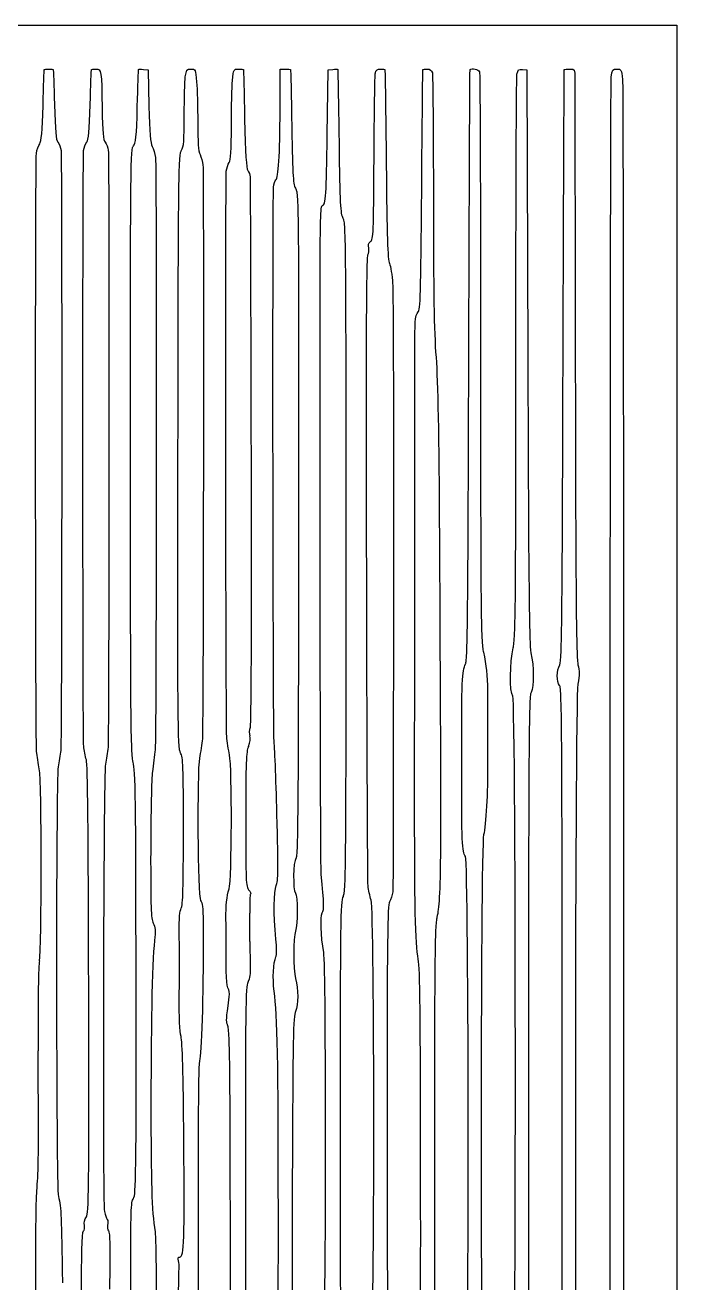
# Model space of a CAD drawing. Header units: millimetres. Extents: x -300 to -95, y 379 to 1124.
# Drawn here: x -197.5 to -95, y 925.9 to 1123.7 of the extents above; entities that cross this region are included whole.
import ezdxf

# ---------------------------------------------------------------- set-up
doc = ezdxf.new("R2010")
doc.units = ezdxf.units.MM
doc.layers.get('0').update_dxf_attribs({"linetype": 'CONTINUOUS'})

msp = doc.modelspace()

# ---------------------------------------------------------------- linework, layer by layer
for p, q in [((-178.87756141077463, 1116.7511434579833), (-178.14995724410795, 1116.6674236004494)), ((-178.14995724410795, 1116.6674236004494), (-178.01009175033354, 1110.9788819337828)), ((-157.40117527694505, 1110.3835573221188), (-157.38000408859062, 1116.7997031554523)), ((-157.38000408859062, 1116.7997031554523), (-156.58625408859064, 1116.799703155452)), ((-149.98213523279637, 1106.4809531554524), (-149.83860394210635, 1116.6674114887855)), ((-149.83860394210635, 1116.6674114887855), (-149.11099977543967, 1116.7511313463194)), ((-119.31031554590714, 1116.7476431871396), (-118.61862649968316, 1116.6674155260068)), ((-118.61862649968316, 1116.6674155260068), (-118.46786050847187, 1071.5559571926738))]:
    msp.add_line(p, q)
msp.add_lwpolyline([(-95.0436905416727, 752.7115202930701), (-299.9499990416705, 752.7115202930702), (-299.9499990416735, 1123.706830709733), (-95.0436905416757, 1123.7068307097327)], close=True)
for centre, major_axis, ratio, start_param, end_param in [((-172.5951030209403, 1003.6787342446648), (10.284736753103434, 8.52762545761259), 0.251110760484165, 5.845002674571843, 6.196659509900065), ((-162.1885386863971, 982.432557516852), (-0.02717485381512002, 3.204487009227232), 0.010932867624303127, 3.636856988876139, 5.242579717343553), ((-194.60863090368971, 944.559884795097), (-0.5721443871112811, 32.10375374628726), 0.018862668221728347, 0.07584120037355331, 0.9806788758829014)]:
    msp.add_ellipse(centre, major_axis=major_axis, ratio=ratio, start_param=start_param, end_param=end_param)
for points in [[(-194.66175622990693, 1111.0851496721252), (-194.57513361027807, 1114.1553918545387), (-194.48583027572403, 1116.6971738840086), (-194.46339947433245, 1116.7335532848977)], [(-194.46339947433245, 1116.7335532848977), (-194.44090407740046, 1116.7699326857867), (-194.12499958724743, 1116.7996991182308), (-193.7611975039141, 1116.7996991182308)], [(-193.7611975039141, 1116.7996991182308), (-193.3973954205808, 1116.7996991182308), (-193.08162012150854, 1116.7699326857867), (-193.05949614893365, 1116.7335532848977)], [(-193.05949614893365, 1116.7335532848977), (-193.03727528304825, 1116.6971738840086), (-192.94805269291967, 1114.2149327938698), (-192.8610586489336, 1111.2174655621193)], [(-187.24888505986303, 1111.217178919409), (-187.1601953829425, 1114.2148116772316), (-187.0708920483885, 1116.697181958451), (-187.05044755986307, 1116.7335613593402)], [(-187.05044755986307, 1116.7335613593402), (-187.03006766687807, 1116.7699407602292), (-186.71789356918111, 1116.7997071926736), (-186.35683679631327, 1116.7997071926736)], [(-186.35683679631327, 1116.7997071926736), (-185.48897956263005, 1116.7997071926736), (-185.45600353927395, 1116.5961464588784), (-185.36734616012353, 1110.6884240493123)], [(-179.83704741846503, 1110.9398621901814), (-179.7462906842528, 1114.0900211676897), (-179.6570034985839, 1116.705098949367), (-179.63860991846505, 1116.7511434579833)], [(-179.63860991846505, 1116.7511434579833), (-179.6200871472655, 1116.7971879665993), (-179.27774693221835, 1116.7971879665993), (-178.87756141077463, 1116.7511434579833)], [(-172.46181929956862, 1109.5528707846943), (-172.46181929956862, 1112.1883123104712), (-172.38448228886716, 1114.8969849929156), (-172.2919491772949, 1115.5721416180274)], [(-172.2919491772949, 1115.5721416180274), (-172.1386962577799, 1116.6900441512407), (-172.05945367863765, 1116.7996950810098), (-171.40472943038733, 1116.7996950810098)], [(-171.40472943038733, 1116.7996950810098), (-170.70005668055015, 1116.7996950810098), (-170.6823575024902, 1116.7594560965838), (-170.51465133081865, 1114.7754000370644)], [(-164.8807574913005, 1115.0137737298949), (-164.71560284347336, 1116.7622821514747), (-164.6962403302491, 1116.7997112298947), (-163.9565890953044, 1116.7997112298947)], [(-163.9565890953044, 1116.7997112298947), (-163.54106213302413, 1116.7997112298947), (-163.18683633854988, 1116.7699447974505), (-163.16939554265144, 1116.7335653965615)], [(-163.16939554265144, 1116.7335653965615), (-163.1519385978679, 1116.6971859956725), (-163.06266756108403, 1113.2029265746417), (-162.97095804265138, 1108.9685435637775)], [(-156.58625408859064, 1116.799703155452), (-156.1496851290366, 1116.799703155452), (-155.77483720830094, 1116.769936723008), (-155.7532138511639, 1116.733557322119)], [(-155.7532138511639, 1116.733557322119), (-155.73152589848647, 1116.69717792123), (-155.64230330835787, 1112.613702204321), (-155.5547763511638, 1107.6591677372598)], [(-149.1109997754397, 1116.7511313463192), (-148.710814253996, 1116.7971758549354), (-148.36288652470725, 1116.7971758549354), (-148.3378396039309, 1116.7511313463192)], [(-148.3378396039309, 1116.7511313463192), (-148.31271193872905, 1116.7050868377032), (-148.22348934860042, 1111.6072552387855), (-148.1394021039308, 1105.422619822119)], [(-142.62814289779476, 1102.8214098955139), (-142.59090356877465, 1109.8546288515074), (-142.4993393903079, 1115.876967973008), (-142.42466694564644, 1116.2043906554522)], [(-142.42466694564644, 1116.2043906554522), (-142.3286456748945, 1116.6252992336892), (-142.09655389836456, 1116.799703155452), (-141.63246723861522, 1116.799703155452)], [(-141.63246723861522, 1116.799703155452), (-141.27144276351757, 1116.799703155452), (-140.95340662053255, 1116.769936723008), (-140.92572743148634, 1116.733557322119)], [(-140.92572743148634, 1116.733557322119), (-140.8980482424401, 1116.69717792123), (-140.80554742863794, 1109.99991229623), (-140.7201844220461, 1101.850744822119)], [(-135.14575077743348, 1097.794334636623), (-135.06736408920113, 1108.1745109582885), (-134.97806075464717, 1116.6971415862383), (-134.94731327743366, 1116.7335250243486)], [(-134.94731327743366, 1116.7335250243486), (-134.91656580022013, 1116.7699044252377), (-134.6076376284265, 1116.799670857682), (-134.26082417220903, 1116.799670857682)], [(-134.26082417220903, 1116.799670857682), (-133.8305209800704, 1116.799670857682), (-133.5795350079838, 1116.6105754877074), (-133.47065922469926, 1116.204358357682)], [(-133.47065922469926, 1116.204358357682), (-133.38293848088418, 1115.8769356752377), (-133.30949335148958, 1106.944942921891), (-133.30752318750837, 1096.3554810866658)], [(-127.74248819401863, 1070.3653443043377), (-127.66733128280464, 1095.831490137671), (-127.57802794825076, 1116.6971940701148), (-127.544050694019, 1116.7335734710039)], [(-127.544050694019, 1116.7335734710039), (-127.3077279095952, 1116.9866466864885), (-126.18580026677293, 1116.7210863456073), (-126.05538187077684, 1116.3812047983151)], [(-126.05538187077684, 1116.3812047983151), (-125.96707976709844, 1116.1510226274472), (-125.89273030013865, 1095.9401640598917), (-125.89021107406424, 1071.4681839649822)], [(-120.3423261965415, 1071.3244185154583), (-120.33967777938676, 1095.4263065362913), (-120.26271219304252, 1115.5244539603534), (-120.17021137924044, 1115.9869661038063)], [(-120.17021137924044, 1115.9869661038063), (-120.02674468409069, 1116.704331877325), (-119.90039580713761, 1116.8161063854834), (-119.31031554590712, 1116.7476431871396)], [(-112.92398055445175, 1070.2330082282372), (-112.84782241236209, 1095.7719169005695), (-112.7585513755784, 1116.697149660681), (-112.7255430544521, 1116.73352906157)], [(-112.7255430544521, 1116.73352906157), (-112.69253473332581, 1116.7699367230077), (-112.30838505477766, 1116.799703155452), (-111.87181609522362, 1116.799703155452)], [(-111.87181609522362, 1116.799703155452), (-111.08178033879457, 1116.799703155452), (-111.07806609522363, 1116.792613794897), (-111.07922881495016, 1115.2783489887856)], [(-105.36562407861925, 760.7127819721877), (-105.58909235051055, 762.1104033812861), (-105.57859557520413, 1113.8497217203123), (-105.35503041000231, 1115.542932322119)], [(-105.35503041000231, 1115.542932322119), (-105.20297250798409, 1116.6946465834917), (-105.12871993433504, 1116.799703155452), (-104.46710011215077, 1116.799703155452)], [(-104.46710011215077, 1116.799703155452), (-103.77760731429922, 1116.799703155452), (-103.73749348373282, 1116.7265567804318), (-103.57513259302642, 1115.173393347357)], [(-103.57513259302642, 1115.173393347357), (-103.35379597396715, 1113.0557456359209), (-103.35621830672801, 763.7420544331253), (-103.57778101017854, 761.398140655456)], [(-170.51465133081865, 1114.7754000370644), (-170.42053562850748, 1113.662039377783), (-170.34353774439285, 1110.798624041174), (-170.34353774439282, 1108.4122629190429)], [(-165.05135431340332, 1107.9288944904947), (-165.05135431340335, 1110.8433120434424), (-164.97351668726407, 1114.031505682562), (-164.8807574913005, 1115.0137737298949)], [(-111.07922881495016, 1115.2783489887856), (-111.07922881495014, 1114.4416025822302), (-111.04399194768112, 1093.6354315146748), (-110.9995179181399, 1069.042411488786)], [(-195.18168573430145, 1105.066916404659), (-194.9125484153724, 1105.3908347790384), (-194.77891639124317, 1106.9376476630512), (-194.66175622990693, 1111.0851496721252)], [(-192.8610586489336, 1111.2174655621193), (-192.74141155929328, 1107.096213565761), (-192.61173601201136, 1105.6578565940204), (-192.32911437403124, 1105.3176924412394)], [(-187.78389762293267, 1105.3174057985289), (-187.50150206934381, 1105.6570612614296), (-187.37072839787572, 1107.099156700069), (-187.24888505986303, 1111.217178919409)], [(-185.36734616012353, 1110.6884240493123), (-185.30870955835752, 1106.784095989162), (-185.2115094189939, 1105.6690760319375), (-184.89660615971655, 1105.2899486566528)], [(-180.46196082483704, 1104.7047251726135), (-180.06691064885234, 1105.1406885489764), (-179.97875388513978, 1106.020374840989), (-179.83704741846503, 1110.9398621901814)], [(-178.01009175033354, 1110.9788819337828), (-177.90673888575017, 1106.7755532289489), (-177.7724932039875, 1105.1176400527302), (-177.49589510014633, 1104.6288819337828)], [(-172.92484013290192, 1103.9674034143432), (-172.53243837407217, 1104.6424752578084), (-172.4632242525715, 1105.4775946641907), (-172.46181929956862, 1109.5528707846943)], [(-158.06589568506672, 1099.3905550345723), (-157.64290793787433, 1099.6722925210936), (-157.42446196924644, 1103.2850686098081), (-157.40117527694508, 1110.383557322119)], [(-170.34353774439282, 1108.4122629190429), (-170.34353774439282, 1105.2710544610961), (-170.24381837895498, 1103.8762106602335), (-169.98230333378893, 1103.3589537963214)], [(-165.41116762211908, 1102.1080611571615), (-165.13978560816238, 1102.5037572885497), (-165.05279156417635, 1103.9112537408814), (-165.05135431340332, 1107.9288944904947)], [(-162.97095804265138, 1108.9685435637775), (-162.8504873598714, 1103.4065485979063), (-162.71234979680173, 1101.159116334214), (-162.4732494041422, 1100.8713512763327)], [(-155.5547763511638, 1107.6591677372598), (-155.41329596888022, 1099.6519691492065), (-155.34356508305666, 1098.5715320294046), (-154.92700459213054, 1097.936501346523)], [(-150.7421017651856, 1095.3684531554525), (-150.23203922958174, 1095.3684531554525), (-150.11445919723312, 1097.0878330255491), (-149.98213523279634, 1106.4809531554524)], [(-195.66854232202846, 1009.5111614887868), (-195.85284954757373, 1011.4910592103952), (-195.88501812667602, 1102.2004327798827), (-195.70190591862755, 1103.5054241840983)], [(-195.70190591862755, 1103.5054241840983), (-195.61500876795208, 1104.124459396297), (-195.3809468274411, 1104.8271296843832), (-195.18168573430145, 1105.066916404659)], [(-192.32911437403124, 1105.3176924412394), (-192.12355521570606, 1105.0702874844217), (-191.9003614748613, 1104.4866627400065), (-191.83313366622687, 1104.0207593306843)], [(-191.83313366622687, 1104.0207593306843), (-191.66027600021124, 1102.8230328584655), (-191.69338121464736, 1011.089682708676), (-191.86719166488334, 1009.6434450810108)], [(-188.26823498458555, 1010.3049114887867), (-188.4213425641347, 1011.7537652358367), (-188.4327598258949, 1102.9619415307982), (-188.27987833073703, 1104.020767405127)], [(-188.27987833073703, 1104.020767405127), (-188.2126182243324, 1104.4866708144489), (-187.9894406323728, 1105.0701623305624), (-187.78389762293267, 1105.3174057985289)], [(-184.89660615971655, 1105.2899486566528), (-184.6783216799396, 1105.0271497751219), (-184.45541861902643, 1104.4732389792744), (-184.40125525843072, 1104.0590443000142)], [(-184.40125525843072, 1104.0590443000142), (-184.23949187647275, 1102.82165212879), (-184.27713492761941, 1011.751758736864), (-184.4400933270742, 1010.1726238593413)], [(-180.91088368148544, 1056.7218699162154), (-180.92120281905903, 1101.4531471595112), (-180.89526770960265, 1104.226488052303), (-180.46196082483704, 1104.7047251726135)], [(-177.49589510014633, 1104.6288819337828), (-177.2899968152342, 1104.2650798504494), (-177.0601497337319, 1103.4911727930053), (-176.98505741805806, 1102.9090902671162)], [(-173.44510876388296, 1056.645954007402), (-173.38981498133123, 1100.353169888749), (-173.3582762087482, 1103.2217690174723), (-172.92484013290192, 1103.9674034143432)], [(-148.1394021039308, 1105.422619822119), (-148.00367072473964, 1095.4388542200072), (-147.9351187075277, 1094.0838820164347), (-147.52816680323085, 1093.340068406358)], [(-176.98505741805806, 1102.9090902671162), (-176.78807331771628, 1101.3816197102212), (-176.83509887110094, 1011.670255313809), (-177.0338754976879, 1009.7757569337839)], [(-169.98230333378893, 1103.3589537963214), (-169.78362360051256, 1102.9659989381773), (-169.57903337529288, 1102.2277688051208), (-169.52766377181797, 1101.718449118231)], [(-169.52766377181797, 1101.718449118231), (-169.36925935795884, 1100.1481638297382), (-169.45688320846276, 1013.0430397376371), (-169.61842050602945, 1011.4955324515654)], [(-165.85132163416336, 1100.726273729895), (-165.80607245813795, 1101.1992180531167), (-165.60800638249506, 1101.8210227991087), (-165.41116762211908, 1102.1080611571615)], [(-143.17097152124842, 1089.6865204200094), (-142.72687718124195, 1090.0110726381288), (-142.69144652735199, 1090.8687601114257), (-142.62814289779476, 1102.8214098955139)], [(-140.7201844220461, 1101.850744822119), (-140.6014255210857, 1090.512661046281), (-140.4837647443116, 1086.847724058722), (-140.21905221989752, 1086.2403281554525)], [(-165.78157459945402, 1011.8924195632293), (-165.93458528569258, 1013.5072717373523), (-166.00181309432773, 1099.1531058654134), (-165.85132163416336, 1100.726273729895)], [(-162.4732494041422, 1100.8713512763327), (-162.29121917139483, 1100.6522755011858), (-162.12603222579747, 1100.1877043748839), (-162.10618524602043, 1099.838973238562)], [(-162.10618524602043, 1099.838973238562), (-162.08633826624344, 1099.4902421022398), (-162.02515014063295, 1080.0373294378267), (-161.97016318689742, 1056.610273045793)], [(-158.34415712407153, 1011.2309531554534), (-158.50944096297943, 1012.4208554928455), (-158.59265616785476, 1096.336570742224), (-158.43040831934405, 1098.2127239887857)], [(-158.43040831934405, 1098.2127239887857), (-158.3832374259928, 1098.7584271137857), (-158.21919705123696, 1099.288449671362), (-158.06589568506672, 1099.3905550345723)], [(-154.92700459213054, 1097.936501346523), (-154.4822158500651, 1097.2583935126606), (-154.46057634404295, 1094.5728298847819), (-154.50111004562132, 1045.0999856337855)], [(-135.69468367945154, 1078.6120429699567), (-135.33831008326013, 1078.8832311972922), (-135.2707431480388, 1081.24414167652), (-135.14575077743348, 1097.794334636623)], [(-133.30752318750837, 1096.3554810866658), (-133.3048747703533, 1081.6174070065167), (-133.20798145980638, 1075.7845185304627), (-132.8949514711996, 1071.4846497719434)], [(-151.0838606203694, 1081.4116823221193), (-151.1055485730469, 1093.189362973466), (-151.0521603589356, 1095.3684531554525), (-150.7421017651856, 1095.3684531554525)], [(-147.52816680323085, 1093.340068406358), (-147.09775056889654, 1092.5534198785767), (-147.06978069991865, 1089.3062061016703), (-147.06971610437787, 1040.114013324673)], [(-143.5937493329346, 1087.5971615180317), (-143.4284816429118, 1087.7962792898163), (-143.37489964217943, 1088.2587409680034), (-143.4721482281983, 1088.6462718193675)], [(-143.4721482281983, 1088.6462718193675), (-143.59846480738125, 1089.1494831904715), (-143.51597630233567, 1089.4343959515238), (-143.17097152124842, 1089.6865204200094)], [(-143.79125019759894, 1038.3219513600022), (-143.86291894963372, 1074.0901129111594), (-143.8097568199138, 1087.3368011181499), (-143.5937493329346, 1087.5971615180317)], [(-140.21905221989752, 1086.2403281554525), (-140.02878605575364, 1085.8037652517303), (-139.79821227442224, 1084.3750148480083), (-139.70661579818528, 1083.0653281554526)], [(-139.70661579818528, 1083.0653281554526), (-139.5818495119711, 1081.2810317859), (-139.492610772957, 1033.282231524085), (-139.59344441146607, 1022.2111614887866)], [(-151.0838606203693, 1068.9101198221194), (-151.07300856958804, 1069.5649631683973), (-151.0735414827961, 1075.1906675045636), (-151.0838606203694, 1081.4116823221193)], [(-136.17495152206223, 1076.9798791910157), (-136.12992843042812, 1077.7861445769615), (-135.94234298120935, 1078.4235693320577), (-135.69468367945154, 1078.6120429699567)], [(-136.24662027409647, 1049.595504191016), (-136.2466202740966, 1063.929306072488), (-136.2155821169515, 1076.252275024349), (-136.17495152206223, 1076.9798791910157)], [(-132.8949514711996, 1071.4846497719434), (-132.59212757797036, 1067.3252964998233), (-132.4533763572672, 1059.9617046619403), (-132.36042337468243, 1043.1132105057388)], [(-128.24349120508595, 1023.2695109710049), (-127.94021514307428, 1023.9302446231198), (-127.85627323837053, 1031.822614545122), (-127.74248819401863, 1070.3653443043377)], [(-125.89021107406424, 1071.4681839649822), (-125.88598006617005, 1031.2261675859443), (-125.84428364486467, 1026.7966697081877), (-125.45302845687635, 1025.1215943043383)], [(-120.76009785384909, 1025.7830122654589), (-120.393324375659, 1027.307051184272), (-120.34578205795071, 1032.4907161260596), (-120.3423261965415, 1071.3244185154583)], [(-118.46786050847187, 1071.555957192674), (-118.34974756291496, 1036.2162053768784), (-118.2435847923257, 1026.1292806968045), (-117.97767725041484, 1024.9892905260076)], [(-113.44584792505682, 1023.1371748949043), (-113.11644296696763, 1023.7054541612616), (-113.04293324203277, 1030.3397391344063), (-112.92398055445175, 1070.2330082282372)], [(-150.94029703190836, 990.1965781554536), (-151.05849072189048, 991.3983701094941), (-151.18837620467912, 1062.6215663298913), (-151.0838606203693, 1068.9101198221194)], [(-110.9995179181399, 1069.042411488786), (-110.9353745465576, 1033.589698221778), (-110.84813826929516, 1024.0812104567838), (-110.57835499496247, 1023.1372031554531)], [(-180.48442392399807, 1007.7913819337839), (-180.85481475244853, 1009.0887833620066), (-180.90106515934966, 1014.3948548341745), (-180.91088368148544, 1056.7218699162154)], [(-173.04823376388256, 1009.2855373407358), (-173.47529103011792, 1010.0657989844633), (-173.50030565312412, 1013.0494104728057), (-173.44510876388296, 1056.645954007402)], [(-161.97016318689742, 1056.610273045793), (-161.90639123967225, 1029.42927306741), (-161.9632837618482, 1013.7485078200652), (-162.12756636988044, 1013.2774650280628)], [(-136.24397185694136, 1022.0126916910164), (-136.2437134747799, 1022.8494360789609), (-136.24397185694147, 1035.2617013002387), (-136.24662027409647, 1049.595504191016)], [(-154.50111004562132, 1045.0999856337855), (-154.5368313794426, 1001.520442837969), (-154.60278342615476, 992.9289533639904), (-154.90358870874752, 992.6793158238088)], [(-132.36042337468243, 1043.1132105057388), (-132.070744673917, 990.6339384103771), (-132.09874684066503, 986.3167196934378), (-132.7475444480869, 983.433828801409)], [(-147.06971610437787, 1040.114013324673), (-147.06966765772222, 991.8076151554739), (-147.10400018742598, 987.6467499439871), (-147.510451476285, 986.7121897404348)], [(-143.56981668522874, 988.3444948221202), (-143.63767430038175, 988.9265773480092), (-143.73731292139428, 1011.4164311751676), (-143.79125019759894, 1038.3219513600022)], [(-125.45302845687635, 1025.1215943043383), (-124.97689472884902, 1023.0832154139829), (-124.80700845769015, 1021.4462210997892), (-124.82154245427216, 1019.0361776376717)], [(-120.8334137921628, 1018.2012399062467), (-121.33945525537895, 1018.8109895095182), (-121.2934632306394, 1023.5665798053096), (-120.76009785384909, 1025.7830122654589)], [(-117.97767725041484, 1024.9892905260076), (-117.4854592328367, 1022.8790672644925), (-117.47509164860818, 1019.7357352281563), (-117.95703897526833, 1018.7715821926746)], [(-128.85559854558062, 1008.0559693043385), (-128.86670897852343, 1021.0097611452095), (-128.82695042342903, 1021.9983676299405), (-128.24349120508595, 1023.2695109710049)], [(-113.46542037378727, 1019.8682449047717), (-113.96713393579898, 1020.4792864188504), (-113.95647567163883, 1022.2562855109526), (-113.44584792505682, 1023.1371748949043)], [(-110.57835499496247, 1023.1372031554531), (-110.29907617619617, 1022.1601027513497), (-110.30153080673001, 1021.6144319241198), (-110.59185546289862, 1020.0944948221199)], [(-139.59344441146607, 1022.2111614887866), (-139.6013896629309, 1021.3380356813423), (-139.6066864972407, 1013.3608497962309), (-139.60536228866317, 1004.4840781554534)], [(-136.25349969914498, 1004.1533166910165), (-136.2484612469966, 1013.1392265344613), (-136.24423023910276, 1021.1759452844612), (-136.24397185694136, 1022.0126916910164)], [(-110.59185546289862, 1020.0944948221199), (-111.1218941693602, 1017.3202980384184), (-111.11524082870159, 888.4707460428244), (-110.58497603784872, 885.5538698221212)], [(-124.82154245427216, 1019.0361776376717), (-124.83081191431447, 1017.4926591262174), (-124.80884943059046, 1011.6789555256519), (-124.77735910466268, 1007.3945109710052)], [(-120.84982105941447, 897.0846259459819), (-120.29236154606812, 897.7563065235779), (-120.27618036320774, 1017.5297611897143), (-120.8334137921628, 1018.2012399062467)], [(-117.95703897526833, 1018.7715821926746), (-118.30640395533018, 1018.0728845303211), (-118.35391397526826, 1010.6429964726124), (-118.35391397526783, 956.7267864887872)], [(-113.06247339299246, 954.3454961165746), (-113.06247339299291, 1012.1979726180388), (-113.106947422534, 1019.4316234613411), (-113.46542037378727, 1019.8682449047717)], [(-162.12756636988044, 1013.2774650280628), (-162.27403675765714, 1012.8572468146637), (-162.28965272954028, 1012.2860203767771), (-162.16378831913988, 1011.9512741749439)], [(-169.61842050602945, 1011.4955324515654), (-169.70194253972082, 1010.6951694831206), (-169.9044334098787, 1009.333329966163), (-170.06839304020912, 1008.4692192738208)], [(-165.35797319462813, 1008.9820028965626), (-165.50820627263104, 1009.7096070632292), (-165.69884386113202, 1011.019293755785), (-165.78157459945402, 1011.8924195632293)], [(-157.89836715113037, 999.657515528297), (-158.05258900375085, 1005.3680640881215), (-158.2532066032382, 1010.5761118277861), (-158.34415712407153, 1011.2309531554534)], [(-195.2482998853016, 1006.7616684620533), (-195.41171045353892, 1007.5462862675342), (-195.60079774907112, 1008.78355732212), (-195.66854232202846, 1009.5111614887868)], [(-191.86719166488334, 1009.6434450810108), (-191.9459013308176, 1008.9885997161224), (-192.12873900781955, 1007.8306439106618), (-192.27346531600637, 1007.0702090606048)], [(-187.85038258285215, 1008.1634118740712), (-188.01868626327206, 1008.759152319526), (-188.20672388127335, 1009.7228249256764), (-188.26823498458555, 1010.3049114887867)], [(-184.4400933270742, 1010.1726238593413), (-184.5226625765452, 1009.3722608908965), (-184.71189521204326, 1008.1816358908965), (-184.86059414596252, 1007.526790526008)], [(-177.0338754976879, 1009.7757569337839), (-177.12547197392485, 1008.9026311263397), (-177.31867723515532, 1007.3548210486724), (-177.46316131006577, 1006.3361736004505)], [(-172.59249607772523, 996.943445081011), (-172.59249607772531, 1007.3362538680387), (-172.63671172510496, 1008.5336048786793), (-173.04823376388256, 1009.2855373407358)], [(-165.41346076380108, 987.8907272999442), (-164.9695440615306, 989.2879046147025), (-164.92326135685948, 1006.8769230549487), (-165.35797319462813, 1008.9820028965626)], [(-162.3734492942782, 1010.3049195632293), (-162.74637549768806, 1009.3887004559192), (-162.80422080408448, 1007.8381006583526), (-162.80422080408442, 998.757457417742)], [(-195.22501319299994, 976.5705364887872), (-194.83750454635282, 978.2648936614352), (-194.8579490348784, 1004.8878769899363), (-195.2482998853016, 1006.7616684620533)], [(-192.27346531600637, 1007.0702090606048), (-192.64332323124887, 1005.1272478764212), (-192.61330245386392, 941.1287398681006), (-192.24179735234213, 939.5288617476783)], [(-187.4772948905911, 972.0370276793795), (-187.5261614168771, 997.5793155059173), (-187.62731803308816, 1007.3739130680714), (-187.85038258285215, 1008.1634118740712)], [(-184.86059414596252, 1007.526790526008), (-185.16750370711975, 1006.1750198389047), (-185.30464003931317, 938.6840408985775), (-185.00360867232916, 937.1476198221208)], [(-180.035501067349, 973.1196004892347), (-180.065053527066, 1002.4437553430552), (-180.1176504458079, 1006.5067017897918), (-180.48442392399807, 1007.7913819337839)], [(-170.06839304020912, 1008.4692192738208), (-170.48081941655184, 1006.2953532561614), (-170.33636763941138, 986.5919047698335), (-169.90414272994687, 986.0696901981986)], [(-128.26080280990342, 992.9747193043386), (-128.81871449203234, 993.9416983947114), (-128.84403594385523, 994.5830755894339), (-128.85559854558062, 1008.0559693043385)], [(-124.77735910466268, 1007.3945109710052), (-124.74709609400186, 1003.2662826562876), (-125.05815591862745, 997.8493289018626), (-125.40787617416129, 996.4143026376719)], [(-177.46316131006577, 1006.3361736004505), (-177.60764538497625, 1005.3175261522288), (-177.73200794906313, 999.7395841623301), (-177.73946873397517, 993.9407456104909)], [(-139.60536228866317, 1004.4840781554534), (-139.60536228866312, 995.6073065146758), (-139.64547611922941, 987.9277728423432), (-139.6975078269931, 987.4184531554536)], [(-135.68554341048915, 976.8350875243502), (-136.15689706852953, 979.4688414916354), (-136.26422255884532, 984.630493484433), (-136.25349969914498, 1004.1533166910165)], [(-162.80422080408442, 998.757457417742), (-162.8042208040843, 989.1342318241752), (-162.76593179753323, 988.2260104522065), (-162.34061861088773, 987.75577914168)], [(-157.9966331169099, 988.4127238616304), (-157.6732355440746, 989.148822341855), (-157.6588953341137, 990.7910186156587), (-157.89836715113037, 999.657515528297)], [(-172.92269233118384, 984.8571511611299), (-172.6727075899729, 985.2938977584199), (-172.59249607772517, 988.2304433211641), (-172.59249607772523, 996.943445081011)], [(-125.40787617416129, 996.4143026376719), (-125.94576323877716, 994.2070932095204), (-125.93181060205768, 903.4300396626159), (-125.39330987980831, 901.6934693043396)], [(-177.73946873397517, 993.9407456104909), (-177.75111208012578, 984.797997795041), (-177.6967387840239, 983.278694536781), (-177.3290448193836, 982.5038468067801)], [(-128.2367409711169, 904.5190558776226), (-127.68283421249063, 905.1866830850606), (-127.70644388249457, 992.0139575347259), (-128.26080280990342, 992.9747193043386)], [(-154.90358870874752, 992.6793158238088), (-155.34747311324787, 992.3109153454458), (-155.41327981999422, 987.6742191975272), (-154.980748081713, 987.2416874592459)], [(-150.7637412712068, 984.1148111368176), (-150.44669021021238, 984.7072087630586), (-150.46605272343666, 985.3740608240123), (-150.94029703190836, 990.1965781554536)], [(-165.90532350590718, 983.1851278965628), (-165.93765357385968, 985.2588223800019), (-165.78470748316147, 986.7222666447317), (-165.41346076380108, 987.8907272999442)], [(-162.34061861088773, 987.75577914168), (-162.08564386418362, 987.4738761290864), (-161.9529323265046, 987.1673218434013), (-162.04569152246813, 987.0745545729951)], [(-162.04569152246813, 987.0745545729951), (-162.13848301620186, 986.9817792281465), (-162.19534324060777, 985.6222288156506), (-162.17205654830627, 984.0533161823905)], [(-158.0510387107819, 979.9672606810885), (-158.43287909876207, 984.0152532602306), (-158.4106259351065, 987.470436416562), (-157.9966331169099, 988.4127238616304)], [(-154.980748081713, 987.2416874592459), (-154.60493122787184, 986.8658706054048), (-154.5970828697175, 982.2003042881645), (-154.97068732630115, 981.2496678695039)], [(-143.0905500734937, 986.0955364887868), (-143.2862745607984, 986.7503818536754), (-143.50195907007574, 987.7624082590098), (-143.56981668522874, 988.3444948221202)], [(-139.6975078269931, 987.4184531554536), (-139.74953953475676, 986.9091334685639), (-139.96919666976652, 986.1947552387869), (-140.18562402775805, 985.8309531554537)], [(-169.90414272994687, 986.0696901981986), (-169.60204553654683, 985.7046769484834), (-169.5208973889638, 985.0137872720716), (-169.50313361536354, 982.6559450810112)], [(-147.510451476285, 986.7121897404348), (-147.91372143478105, 985.7849449818289), (-147.95278558781655, 982.8831195220307), (-147.96890217513726, 952.6257448221206)], [(-143.07918125838899, 915.9809531554544), (-142.527632236986, 916.9324777627947), (-142.5384519899976, 984.2486127242403), (-143.0905500734937, 986.0955364887868)], [(-140.18562402775805, 985.8309531554537), (-140.52856175155364, 985.2544379576998), (-140.57910776188888, 980.6674601897554), (-140.57910776188862, 950.112203155454)], [(-173.25463266423225, 980.4731325810111), (-173.25939658533417, 983.6527592365896), (-173.2057176912912, 984.3626319274263), (-172.92269233118384, 984.8571511611299)], [(-165.89156465580947, 979.7455445632296), (-165.88891623865462, 980.9824684167859), (-165.8952627504954, 982.5302825316744), (-165.90532350590718, 983.1851278965628)], [(-150.53492771835033, 977.8934531554536), (-151.0059422498038, 980.532108309364), (-151.11365531336173, 983.4609750772473), (-150.7637412712068, 984.1148111368176)], [(-132.7475444480869, 983.433828801409), (-133.09629577051527, 981.8840283736542), (-133.13043451359792, 978.3006392185844), (-133.1529460594147, 940.8517541910173)], [(-177.3290448193836, 982.5038468067801), (-177.02454144210495, 981.8621547087985), (-176.95380932540576, 981.2542703017549), (-177.07817188949264, 980.3471955006279)], [(-169.50313361536354, 982.6559450810112), (-169.4277344708729, 972.6382345224379), (-169.66654418360068, 962.9096132303237), (-170.03050775578487, 961.1730186487198)], [(-154.97068732630115, 981.2496678695039), (-155.34769919763903, 980.2903191273368), (-155.34761845321353, 975.1647437438327), (-154.97057428410545, 973.8067113265354)], [(-177.07817188949264, 980.3471955006279), (-177.46174020817756, 977.5489651386895), (-177.69552761764197, 967.7624662424087), (-177.69933875452338, 954.3455526376725)], [(-173.22869755477586, 979.6132367476778), (-173.2424564048735, 979.8315212274549), (-173.25409975102423, 980.2184727375663), (-173.25463266423225, 980.4731325810111)], [(-173.24536320418986, 971.0142784143445), (-173.19699729334192, 976.9154120787936), (-173.1928631787586, 979.0485263849256), (-173.22869755477586, 979.6132367476778)], [(-165.47857306848852, 972.0075640385307), (-165.84179379195857, 972.7827185973483), (-165.90380551070854, 973.9446793263114), (-165.89156465580947, 979.7455445632296)], [(-162.14797856063538, 979.613252896563), (-162.15803931604714, 978.7401311263399), (-162.14347302169494, 977.7876295114514), (-162.11598761926982, 977.4965862298963)], [(-158.0550113365143, 977.1891356810885), (-157.9339108472158, 977.4566096648532), (-157.93213446985578, 978.7067594552991), (-158.0510387107819, 979.9672606810885)], [(-162.11598761926982, 977.4965862298963), (-162.058432992805, 976.889339703814), (-162.07627751083066, 974.9404761021293), (-162.14565312118222, 974.255440396563)], [(-158.32946163863826, 971.8080364887871), (-158.59142885258686, 973.8192832335789), (-158.46582282434795, 976.2817298278171), (-158.0550113365143, 977.1891356810885)], [(-150.52514149398465, 920.2125424091979), (-150.1474998161282, 921.4215529148742), (-150.15662393620514, 975.7747921014783), (-150.53492771835033, 977.8934531554536)], [(-135.3089191123932, 943.145977849261), (-135.32610152613037, 968.4351319019952), (-135.40225966822024, 975.2522626265841), (-135.68554341048915, 976.8350875243502)], [(-180.44219458948413, 939.230995562172), (-180.03714825362803, 939.8494090422951), (-180.00470514347992, 942.5532895430883), (-180.035501067349, 973.1196004892347)], [(-162.14565312118222, 974.255440396563), (-162.17158823063858, 974.0007805531183), (-162.3493228599517, 973.4352304483411), (-162.54096167932835, 972.9986695632296)], [(-154.97057428410545, 973.8067113265354), (-154.50107774785056, 972.1156243031181), (-154.5009324078847, 969.6702955270766), (-154.9705742841054, 968.6330364887872)], [(-187.84620002161293, 936.3275229160946), (-187.44593375574382, 936.9392023111345), (-187.41570304285318, 939.8662927016578), (-187.4772948905911, 972.0370276793795)], [(-165.4306754753081, 970.4200640385308), (-165.33796472599988, 971.0391234740574), (-165.35950733871147, 971.7534936293918), (-165.47857306848852, 972.0075640385307)], [(-162.54096167932835, 972.9986695632296), (-162.82416467717178, 972.3535377527235), (-162.88142862370492, 965.5914989496229), (-162.84685386072456, 936.8830445632301)], [(-157.67276722640656, 937.0153281554542), (-157.68626769434294, 961.1779925053277), (-157.81190602035213, 967.8344418232599), (-158.32946163863826, 971.8080364887871)], [(-172.96808684717485, 964.6642784143446), (-173.17435655644405, 965.4327231114069), (-173.27267096887897, 967.6843379363377), (-173.24536320418986, 971.0142784143445)], [(-165.68812100143117, 966.5789306029636), (-165.8877212211577, 967.0099201227187), (-165.84419997583709, 967.6594202066419), (-165.4306754753081, 970.4200640385308)], [(-154.9705742841054, 968.6330364887872), (-155.34167566349993, 967.8128992105483), (-155.39965016097713, 964.7567227070489), (-155.47745548934608, 941.9101198221209)], [(-165.20933885624856, 929.6070109710059), (-165.23315846175825, 960.9626794204075), (-165.29492794723194, 965.7299998626071), (-165.68812100143117, 966.5789306029636)], [(-172.53187316309268, 948.3924034143449), (-172.61394179712602, 959.0060482049942), (-172.74314902674033, 963.8263612136204), (-172.96808684717485, 964.6642784143446)], [(-195.60189587325678, 940.9840781554542), (-195.36077686996092, 943.5328647638322), (-195.3434975629134, 945.6877235437394), (-195.43015248031264, 962.415328155454)], [(-170.03050775578487, 961.1730186487198), (-170.26749264449745, 960.0422575657525), (-170.3294882143623, 951.570027608172), (-170.27879686406095, 927.2305087432228)], [(-118.35391397526783, 956.7267864887872), (-118.35391397526743, 907.3169309640889), (-118.28770354639362, 895.2711384480165), (-118.01133152694375, 894.4174114887879)], [(-177.69933875452338, 954.3455526376725), (-177.70303684920916, 941.4681409860613), (-177.5757836346909, 937.4487884546282), (-177.05449762394863, 933.9726359710061)], [(-113.48518660913777, 888.8227594400412), (-113.10039097518597, 889.2694860483176), (-113.06247339299198, 895.1529286091493), (-113.06247339299246, 954.3454961165746)], [(-147.96890217513726, 952.6257448221206), (-147.9853094423896, 921.7730172499978), (-147.95593462040878, 919.4967592264179), (-147.52953945846218, 918.7177370096209)], [(-140.57910776188862, 950.112203155454), (-140.5791077618884, 921.7521286671324), (-140.51270354639354, 914.8976536457701), (-140.23148686141633, 914.2317382201516)], [(-173.14774319381357, 930.0038617476785), (-172.49678163578952, 930.0038617476785), (-172.40978759180354, 932.6016925200782), (-172.53187316309268, 948.3924034143449)], [(-155.47745548934608, 941.9101198221209), (-155.52577295353868, 927.7218385721209), (-155.48803300908054, 915.369104197121), (-155.39341669133154, 914.4595989887877)], [(-135.70905618718132, 911.131394515928), (-135.32713505477574, 911.4120621388121), (-135.28944355697303, 914.4270912830993), (-135.3089191123932, 943.145977849261)], [(-195.68545020471814, 910.5569948221212), (-195.88629388859673, 918.4543648426695), (-195.83108085047027, 938.5614789351782), (-195.60189587325678, 940.9840781554542)], [(-192.24179735234213, 939.5288617476783), (-191.80002845178873, 937.626369669533), (-191.74885263493485, 936.5119997049334), (-191.6178367301903, 925.9411171620054)], [(-133.1529460594147, 940.8517541910173), (-133.1680291180896, 915.65682888279), (-133.10508076400427, 909.5752072041198), (-132.82053740869827, 908.7714933420186)], [(-180.8641488080306, 926.8069396361672), (-180.8805560752833, 937.3404859567644), (-180.8367118522608, 938.6286340738297), (-180.44219458948413, 939.230995562172)], [(-188.15201145858398, 934.9802295073829), (-188.22665160547527, 935.3706449533465), (-188.0961524650537, 935.9455371881486), (-187.84620002161293, 936.3275229160946)], [(-185.00360867232916, 937.1476198221208), (-184.90380856246585, 936.6383001352312), (-184.71000579248698, 936.0784586613339), (-184.57295020471847, 935.9035500869117)], [(-184.57295020471847, 935.9035500869117), (-184.4358623191797, 935.7286334380469), (-184.40293474247886, 935.3359652226131), (-184.49974730860026, 935.0309531554542)], [(-162.84685386072456, 936.8830445632301), (-162.8096306805892, 905.9573240304952), (-162.75493440678548, 901.4915113473897), (-162.40745884627924, 901.0014895781841)], [(-157.954419931281, 908.8372031554545), (-157.74437138290048, 909.6800296172464), (-157.66207666447605, 917.9114393259051), (-157.67276722640656, 937.0153281554542)], [(-188.3293262168846, 915.3151992186868), (-188.71956402511213, 915.5563828175231), (-188.70207478255855, 933.8788432463966), (-188.3113363588932, 934.1203094507221)], [(-188.3113363588932, 934.1203094507221), (-188.1521083518945, 934.2187126820248), (-188.08040730208984, 934.6056803410214), (-188.15201145858398, 934.9802295073829)], [(-184.49974730860026, 935.0309531554542), (-184.59655987472166, 934.7259410882951), (-184.53659906437827, 934.3087184930803), (-184.36650285771321, 934.1037729923886)], [(-184.36650285771321, 934.1037729923886), (-184.13722098718915, 933.8274817173642), (-184.09749472986488, 931.4538539911273), (-184.2129108116113, 924.9222032571795)], [(-177.05449762394863, 933.9726359710061), (-176.8834647819483, 932.832242078082), (-176.81769037297198, 922.1618097330097), (-176.96642160466143, 919.685135971006)], [(-173.37949584375656, 929.4085492476784), (-173.4823642417872, 929.8192476933164), (-173.4104855542465, 930.0038617476785), (-173.14774319381357, 930.0038617476785)], [(-165.6446805005354, 897.5470169727967), (-165.21589530359535, 898.3307869618103), (-165.18716643701816, 900.4470337574646), (-165.20933885624856, 929.6070109710059)], [(-173.2724448844874, 928.2840700810117), (-173.24943272323253, 928.575113362567), (-173.29757254968922, 929.0811306024555), (-173.37949584375656, 929.4085492476784)], [(-173.35052474390307, 924.2268322651548), (-173.33067776412602, 926.1672742232644), (-173.29553779016774, 927.9930267994565), (-173.2724448844874, 928.2840700810117)], [(-180.49669707666652, 914.5160554910665), (-180.77193867416008, 914.9407227223082), (-180.84984089583975, 917.5456024830504), (-180.8641488080306, 926.8069396361672)], [(-170.27879686406095, 927.2305087432228), (-170.22169440637845, 899.8139651641216), (-170.15409517338685, 894.759574066099), (-169.84196952234524, 894.5666917825706)]]:
    msp.add_open_spline(points, degree=3)

doc.saveas('drawing.dxf')
